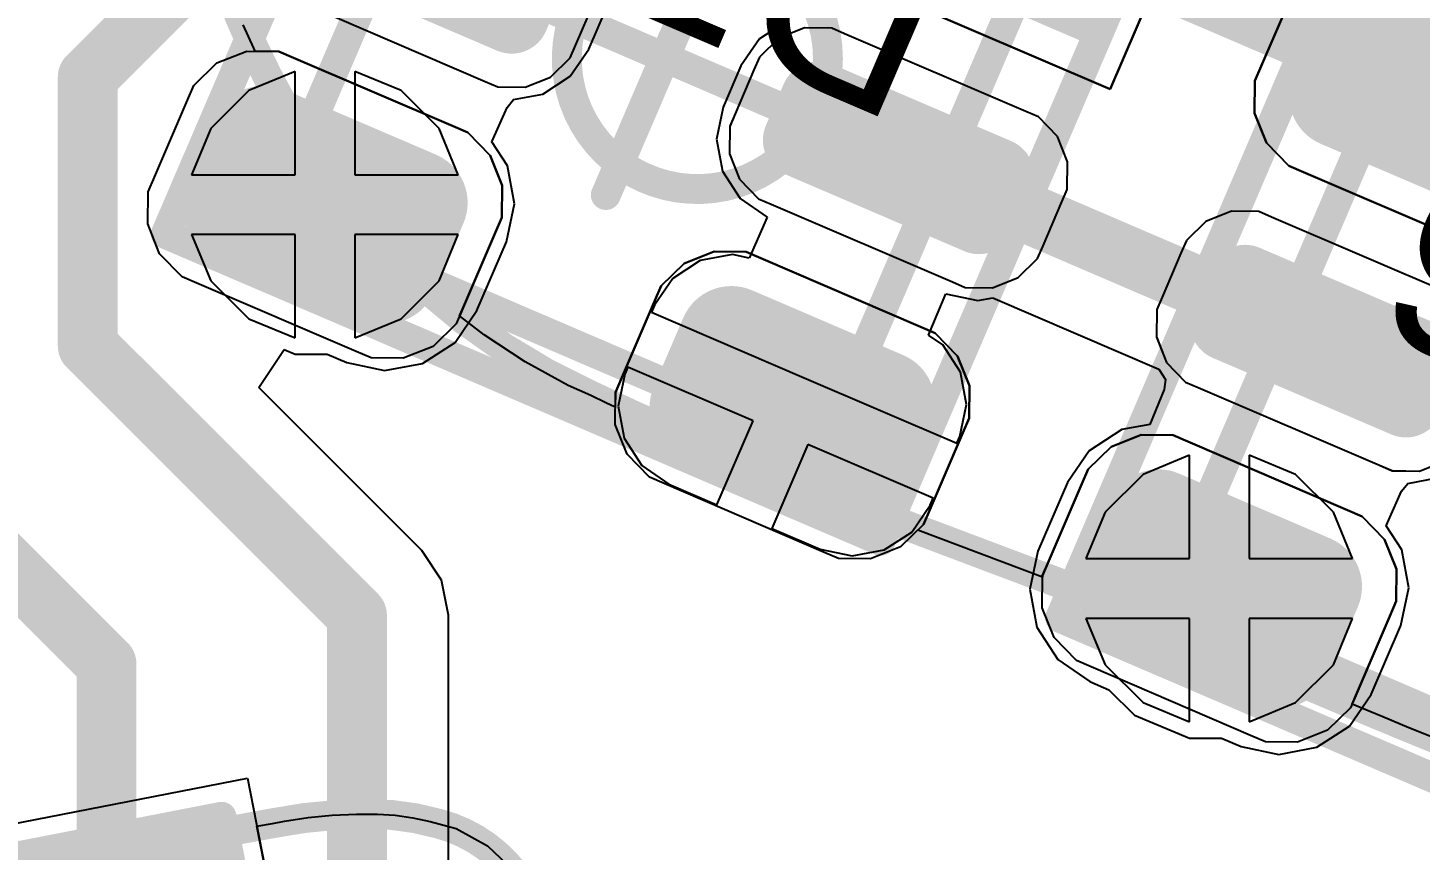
# Model space of a CAD drawing. Header units: inches. Extents: x -52 to 109, y 0 to 35.
# Drawn here: x 97.2 to 101.854, y 14.214 to 16.964 of the extents above; entities that cross this region are included whole.
import ezdxf

# ---------------------------------------------------------------- set-up
doc = ezdxf.new("R2010")
doc.units = ezdxf.units.IN
for name, color, linetype in [('Bottom Layer', 5, 'Continuous'), ('Bottom Overlay', 54, 'Continuous'), ('Mechanical 1', 6, 'Continuous'), ('Mechanical 4', 56, 'Continuous'), ('Top Component Outline', 56, 'Continuous'), ('Top Courtyard', 56, 'Continuous'), ('Top Layer', 1, 'Continuous'), ('Top Overlay', 2, 'Continuous'), ('Top Paste', 8, 'Continuous'), ('Top Solder', 216, 'Continuous'), ('Via Holes', 16, 'Continuous')]:
    doc.layers.add(name, color=color, linetype=linetype)
doc.styles.add('Arial', font='', dxfattribs={"height": 0.2})
doc.styles.get('Arial').set_extended_font_data('Arial')

# ---------------------------------------------------------------- blocks, each defined once
blk = doc.blocks.new('APA_RGB_LED_2020_403')
at = {"layer": 'Top Layer'}
blk.add_hatch(color=1, dxfattribs=at).paths.add_polyline_path([(-1.25, -0.65), (-0.45, -0.65), (-0.45, -1.15), (-1.25, -1.15)])
at = {"layer": 'Top Paste'}
blk.add_hatch(color=8, dxfattribs=at).paths.add_polyline_path([(-1.25, -0.65), (-0.45, -0.65), (-0.45, -1.15), (-1.25, -1.15)])
at = {"layer": 'Top Solder'}
blk.add_hatch(color=216, dxfattribs=at).paths.add_polyline_path([(-1.3, -0.6), (-0.4, -0.6), (-0.4, -1.2), (-1.3, -1.2)])
at = {"layer": 'Top Courtyard'}
for points in [[(-1.3, -1.2, 0.1, 0.1, 0), (-1.3, 1.2, 0.1, 0.1, 0)], [(1.3, -1.2, 0.1, 0.1, 0), (-1.3, -1.2, 0.1, 0.1, 0)]]:
    blk.add_lwpolyline(points, format="xyseb", dxfattribs=at)
blk.add_lwpolyline([(-1.325, -1.2, 0.05, 0.05, 1), (-1.275, -1.2, 0.05, 0.05, 1)], format="xyseb", close=True, dxfattribs=at)
blk.add_lwpolyline([(-1.325, -1.2, 0.05, 0.05, 1), (-1.275, -1.2, 0.05, 0.05, 1)], format="xyseb", close=True, dxfattribs=at)
at = {"layer": 'Top Overlay'}
for p, q in [((-1.41, -1.31), (-1.41, -0.49)), ((-0.29, -1.31), (-1.41, -1.31))]:
    blk.add_line(p, q, dxfattribs=at)
blk = doc.blocks.new('APA_RGB_LED_2020_404')
at = {"layer": 'Top Layer'}
h = blk.add_hatch(color=1, dxfattribs=at)
edge = h.paths.add_edge_path()
edge.add_arc((-1.125, 1.025), 0.125, 90, 180)
edge.add_line((-1.25, 1.025), (-1.25, 0.775))
edge.add_arc((-1.125, 0.775), 0.125, 180, 270)
edge.add_line((-1.125, 0.65), (-0.575, 0.65))
edge.add_arc((-0.575, 0.775), 0.125, 270, 360)
edge.add_line((-0.45, 0.775), (-0.45, 1.025))
edge.add_arc((-0.575, 1.025), 0.125, 0, 90)
edge.add_line((-0.575, 1.15), (-1.125, 1.15))
h = blk.add_hatch(color=1, dxfattribs=at)
edge = h.paths.add_edge_path()
edge.add_arc((0.575, 1.025), 0.125, 90, 180)
edge.add_line((0.45, 1.025), (0.45, 0.775))
edge.add_arc((0.575, 0.775), 0.125, 180, 270)
edge.add_line((0.575, 0.65), (1.125, 0.65))
edge.add_arc((1.125, 0.775), 0.125, 270, 360)
edge.add_line((1.25, 0.775), (1.25, 1.025))
edge.add_arc((1.125, 1.025), 0.125, 0, 90)
edge.add_line((1.125, 1.15), (0.575, 1.15))
h = blk.add_hatch(color=1, dxfattribs=at)
edge = h.paths.add_edge_path()
edge.add_arc((-1.175, 0.075), 0.075, 90, 180)
edge.add_line((-1.25, 0.075), (-1.25, -0.075))
edge.add_arc((-1.175, -0.075), 0.075, 180, 270)
edge.add_line((-1.175, -0.15), (-0.525, -0.15))
edge.add_arc((-0.525, -0.075), 0.075, 270, 360)
edge.add_line((-0.45, -0.075), (-0.45, 0.075))
edge.add_arc((-0.525, 0.075), 0.075, 0, 90)
edge.add_line((-0.525, 0.15), (-1.175, 0.15))
h = blk.add_hatch(color=1, dxfattribs=at)
edge = h.paths.add_edge_path()
edge.add_arc((0.525, 0.075), 0.075, 90, 180)
edge.add_line((0.45, 0.075), (0.45, -0.075))
edge.add_arc((0.525, -0.075), 0.075, 180, 270)
edge.add_line((0.525, -0.15), (1.175, -0.15))
edge.add_arc((1.175, -0.075), 0.075, 270, 360)
edge.add_line((1.25, -0.075), (1.25, 0.075))
edge.add_arc((1.175, 0.075), 0.075, 0, 90)
edge.add_line((1.175, 0.15), (0.525, 0.15))
at = {"layer": 'Top Paste'}
h = blk.add_hatch(color=8, dxfattribs=at)
edge = h.paths.add_edge_path()
edge.add_arc((-1.125, 1.025), 0.125, 90, 180)
edge.add_line((-1.25, 1.025), (-1.25, 0.775))
edge.add_arc((-1.125, 0.775), 0.125, 180, 270)
edge.add_line((-1.125, 0.65), (-0.575, 0.65))
edge.add_arc((-0.575, 0.775), 0.125, 270, 360)
edge.add_line((-0.45, 0.775), (-0.45, 1.025))
edge.add_arc((-0.575, 1.025), 0.125, 0, 90)
edge.add_line((-0.575, 1.15), (-1.125, 1.15))
h = blk.add_hatch(color=8, dxfattribs=at)
edge = h.paths.add_edge_path()
edge.add_arc((0.575, 1.025), 0.125, 90, 180)
edge.add_line((0.45, 1.025), (0.45, 0.775))
edge.add_arc((0.575, 0.775), 0.125, 180, 270)
edge.add_line((0.575, 0.65), (1.125, 0.65))
edge.add_arc((1.125, 0.775), 0.125, 270, 360)
edge.add_line((1.25, 0.775), (1.25, 1.025))
edge.add_arc((1.125, 1.025), 0.125, 0, 90)
edge.add_line((1.125, 1.15), (0.575, 1.15))
h = blk.add_hatch(color=8, dxfattribs=at)
edge = h.paths.add_edge_path()
edge.add_arc((-1.175, 0.075), 0.075, 90, 180)
edge.add_line((-1.25, 0.075), (-1.25, -0.075))
edge.add_arc((-1.175, -0.075), 0.075, 180, 270)
edge.add_line((-1.175, -0.15), (-0.525, -0.15))
edge.add_arc((-0.525, -0.075), 0.075, 270, 360)
edge.add_line((-0.45, -0.075), (-0.45, 0.075))
edge.add_arc((-0.525, 0.075), 0.075, 0, 90)
edge.add_line((-0.525, 0.15), (-1.175, 0.15))
h = blk.add_hatch(color=8, dxfattribs=at)
edge = h.paths.add_edge_path()
edge.add_arc((0.525, 0.075), 0.075, 90, 180)
edge.add_line((0.45, 0.075), (0.45, -0.075))
edge.add_arc((0.525, -0.075), 0.075, 180, 270)
edge.add_line((0.525, -0.15), (1.175, -0.15))
edge.add_arc((1.175, -0.075), 0.075, 270, 360)
edge.add_line((1.25, -0.075), (1.25, 0.075))
edge.add_arc((1.175, 0.075), 0.075, 0, 90)
edge.add_line((1.175, 0.15), (0.525, 0.15))
at = {"layer": 'Top Solder'}
h = blk.add_hatch(color=216, dxfattribs=at)
edge = h.paths.add_edge_path()
edge.add_arc((-1.125, 1.025), 0.175, 90, 180)
edge.add_line((-1.3, 1.025), (-1.3, 0.775))
edge.add_arc((-1.125, 0.775), 0.175, 180, 270)
edge.add_line((-1.125, 0.6), (-0.575, 0.6))
edge.add_arc((-0.575, 0.775), 0.175, 270, 360)
edge.add_line((-0.4, 0.775), (-0.4, 1.025))
edge.add_arc((-0.575, 1.025), 0.175, 0, 90)
edge.add_line((-0.575, 1.2), (-1.125, 1.2))
h = blk.add_hatch(color=216, dxfattribs=at)
edge = h.paths.add_edge_path()
edge.add_arc((0.575, 1.025), 0.175, 90, 180)
edge.add_line((0.4, 1.025), (0.4, 0.775))
edge.add_arc((0.575, 0.775), 0.175, 180, 270)
edge.add_line((0.575, 0.6), (1.125, 0.6))
edge.add_arc((1.125, 0.775), 0.175, 270, 360)
edge.add_line((1.3, 0.775), (1.3, 1.025))
edge.add_arc((1.125, 1.025), 0.175, 0, 90)
edge.add_line((1.125, 1.2), (0.575, 1.2))
h = blk.add_hatch(color=216, dxfattribs=at)
edge = h.paths.add_edge_path()
edge.add_arc((-1.175, 0.075), 0.125, 90, 180)
edge.add_line((-1.3, 0.075), (-1.3, -0.075))
edge.add_arc((-1.175, -0.075), 0.125, 180, 270)
edge.add_line((-1.175, -0.2), (-0.525, -0.2))
edge.add_arc((-0.525, -0.075), 0.125, 270, 360)
edge.add_line((-0.4, -0.075), (-0.4, 0.075))
edge.add_arc((-0.525, 0.075), 0.125, 0, 90)
edge.add_line((-0.525, 0.2), (-1.175, 0.2))
h = blk.add_hatch(color=216, dxfattribs=at)
edge = h.paths.add_edge_path()
edge.add_arc((0.525, 0.075), 0.125, 90, 180)
edge.add_line((0.4, 0.075), (0.4, -0.075))
edge.add_arc((0.525, -0.075), 0.125, 180, 270)
edge.add_line((0.525, -0.2), (1.175, -0.2))
edge.add_arc((1.175, -0.075), 0.125, 270, 360)
edge.add_line((1.3, -0.075), (1.3, 0.075))
edge.add_arc((1.175, 0.075), 0.125, 0, 90)
edge.add_line((1.175, 0.2), (0.525, 0.2))
blk.add_hatch(color=216, dxfattribs=at).paths.add_polyline_path([(-1.3, -0.6), (-0.4, -0.6), (-0.4, -1.2), (-1.3, -1.2)])
at = {"layer": 'Top Component Outline'}
for points in [[(1, 1, 0.1, 0.1, 0), (-1, 1, 0.1, 0.1, 0)], [(-1, 1, 0.1, 0.1, 0), (-1, -1, 0.1, 0.1, 0)], [(1, 1, 0.1, 0.1, 0), (1, -1, 0.1, 0.1, 0)]]:
    blk.add_lwpolyline(points, format="xyseb", dxfattribs=at)
for points in [[(-1.025, 1, 0.05, 0.05, 1), (-0.975, 1, 0.05, 0.05, 1)], [(-1.025, 1, 0.05, 0.05, 1), (-0.975, 1, 0.05, 0.05, 1)], [(0.975, 1, 0.05, 0.05, 1), (1.025, 1, 0.05, 0.05, 1)], [(0.975, 1, 0.05, 0.05, 1), (1.025, 1, 0.05, 0.05, 1)]]:
    blk.add_lwpolyline(points, format="xyseb", close=True, dxfattribs=at)
at = {"layer": 'Top Courtyard'}
for points in [[(-1.3, 1.2, 0.1, 0.1, 0), (-1.3, -1.2, 0.1, 0.1, 0)], [(1.3, 1.2, 0.1, 0.1, 0), (-1.3, 1.2, 0.1, 0.1, 0)], [(1.3, 1.2, 0.1, 0.1, 0), (1.3, -1.2, 0.1, 0.1, 0)], [(0, 0.5, 0.1, 0.1, 0), (0, -0.5, 0.1, 0.1, 0)], [(0.5, 0, 0.1, 0.1, 0), (-0.5, 0, 0.1, 0.1, 0)]]:
    blk.add_lwpolyline(points, format="xyseb", dxfattribs=at)
for points in [[(-1.325, 1.2, 0.05, 0.05, 1), (-1.275, 1.2, 0.05, 0.05, 1)], [(-1.325, 1.2, 0.05, 0.05, 1), (-1.275, 1.2, 0.05, 0.05, 1)], [(1.275, 1.2, 0.05, 0.05, 1), (1.325, 1.2, 0.05, 0.05, 1)], [(1.275, 1.2, 0.05, 0.05, 1), (1.325, 1.2, 0.05, 0.05, 1)], [(-0.025, 0.5, 0.05, 0.05, 1), (0.025, 0.5, 0.05, 0.05, 1)], [(-0.525, 0, 0.05, 0.05, 1), (-0.475, 0, 0.05, 0.05, 1)]]:
    blk.add_lwpolyline(points, format="xyseb", close=True, dxfattribs=at)
at = {"layer": 'Top Overlay'}
for p, q in [((-1.2929, 1.2689), (-1.1937, 1.31)), ((-1.1937, 1.31), (-1.14, 1.31)), ((-1.14, 1.31), (-1.14, 1.31)), ((-1.14, 1.31), (-0.56, 1.31)), ((-0.56, 1.31), (-0.5063, 1.31)), ((-0.5063, 1.31), (-0.4071, 1.2689)), ((0.4071, 1.2689), (0.5063, 1.31)), ((0.5063, 1.31), (0.56, 1.31)), ((0.56, 1.31), (0.56, 1.31)), ((0.56, 1.31), (1.14, 1.31)), ((1.14, 1.31), (1.1937, 1.31)), ((1.1937, 1.31), (1.2929, 1.2689)), ((-1.3689, 1.1929), (-1.2929, 1.2689)), ((-0.4071, 1.2689), (-0.3311, 1.1929)), ((0.3311, 1.1929), (0.4071, 1.2689)), ((1.2929, 1.2689), (1.3689, 1.1929)), ((-1.41, 1.0937), (-1.3689, 1.1929)), ((-0.3311, 1.1929), (-0.29, 1.0937)), ((0.29, 1.0937), (0.3311, 1.1929)), ((1.3689, 1.1929), (1.41, 1.0937)), ((-1.41, 1.04), (-1.41, 1.0937)), ((-0.29, 1.0937), (-0.29, 1.04)), ((0.29, 1.04), (0.29, 1.0937)), ((1.41, 1.0937), (1.41, 1.04)), ((-1.41, 0.76), (-1.41, 1.04)), ((-0.29, 1.04), (-0.29, 1.04)), ((-0.29, 1.04), (-0.29, 0.76)), ((0.29, 0.76), (0.29, 1.04)), ((1.41, 1.04), (1.41, 1.04)), ((1.41, 1.04), (1.41, 0.76)), ((-1.41, 0.76), (-1.41, 0.76)), ((-1.41, 0.7063), (-1.41, 0.76)), ((-0.29, 0.76), (-0.29, 0.7063)), ((0.29, 0.76), (0.29, 0.76)), ((0.29, 0.7063), (0.29, 0.76)), ((1.41, 0.76), (1.41, 0.7063)), ((-1.3689, 0.6071), (-1.41, 0.7063)), ((-0.29, 0.7063), (-0.3311, 0.6071)), ((0.3311, 0.6071), (0.29, 0.7063)), ((1.41, 0.7063), (1.3689, 0.6071)), ((-1.2929, 0.5311), (-1.3689, 0.6071)), ((-0.3311, 0.6071), (-0.4071, 0.5311)), ((0.4071, 0.5311), (0.3311, 0.6071)), ((1.3689, 0.6071), (1.2929, 0.5311)), ((-1.1937, 0.49), (-1.2929, 0.5311)), ((-0.4071, 0.5311), (-0.5063, 0.49)), ((0.5063, 0.49), (0.4071, 0.5311)), ((1.2929, 0.5311), (1.1937, 0.49)), ((-1.14, 0.49), (-1.1937, 0.49)), ((-0.56, 0.49), (-1.14, 0.49)), ((-0.5063, 0.49), (-0.56, 0.49)), ((-0.56, 0.49), (-0.56, 0.49)), ((0.56, 0.49), (0.5063, 0.49)), ((1.14, 0.49), (0.56, 0.49)), ((1.1937, 0.49), (1.14, 0.49)), ((1.14, 0.49), (1.14, 0.49)), ((-1.2258, 0.31), (-1.3103, 0.275)), ((-1.18, 0.31), (-1.2258, 0.31)), ((-0.52, 0.31), (-1.18, 0.31)), ((-0.4742, 0.31), (-0.52, 0.31)), ((-0.52, 0.31), (-0.52, 0.31)), ((-0.3897, 0.275), (-0.4742, 0.31)), ((0.4742, 0.31), (0.3897, 0.275)), ((0.52, 0.31), (0.4742, 0.31)), ((1.18, 0.31), (0.52, 0.31)), ((-1.3103, 0.275), (-1.375, 0.2103)), ((-0.325, 0.2103), (-0.3897, 0.275)), ((0.3897, 0.275), (0.325, 0.2103)), ((-1.375, 0.2103), (-1.41, 0.1258)), ((-0.29, 0.1258), (-0.325, 0.2103)), ((0.325, 0.2103), (0.29, 0.1258)), ((-1.41, 0.1258), (-1.41, 0.08)), ((-0.29, 0.08), (-0.29, 0.1258)), ((0.29, 0.1258), (0.29, 0.08)), ((-1.41, 0.08), (-1.41, -0.08)), ((-1.41, 0.08), (-1.41, 0.08)), ((-0.29, -0.08), (-0.29, 0.08)), ((0.29, 0.08), (0.29, -0.08)), ((0.29, 0.08), (0.29, 0.08)), ((-1.41, -0.08), (-1.41, -0.1257)), ((-0.29, -0.1257), (-0.29, -0.08)), ((-0.29, -0.08), (-0.29, -0.08)), ((-1.41, -0.1257), (-1.375, -0.2103)), ((-0.325, -0.2103), (-0.29, -0.1257)), ((-1.375, -0.2103), (-1.3103, -0.275)), ((-0.3897, -0.275), (-0.325, -0.2103)), ((-1.3103, -0.275), (-1.2258, -0.31)), ((-0.4742, -0.31), (-0.3897, -0.275)), ((-1.2258, -0.31), (-1.18, -0.31)), ((-1.18, -0.31), (-1.18, -0.31)), ((-1.18, -0.31), (-0.52, -0.31)), ((-0.52, -0.31), (-0.4742, -0.31)), ((-1.41, -1.31), (-1.41, -0.49)), ((-1.41, -0.49), (-0.29, -0.49))]:
    blk.add_line(p, q, dxfattribs=at)
at = {"layer": 'Top Courtyard', "style": 'Arial'}
blk.add_text('D75', height=0.6, dxfattribs=at).set_placement((-0.8, -0.7))
blk = doc.blocks.new('APA_RGB_LED_2020_405')
at = {"layer": 'Top Layer'}
h = blk.add_hatch(color=1, dxfattribs=at)
edge = h.paths.add_edge_path()
edge.add_arc((0.575, 1.025), 0.125, 90, 180)
edge.add_line((0.45, 1.025), (0.45, 0.775))
edge.add_arc((0.575, 0.775), 0.125, 180, 270)
edge.add_line((0.575, 0.65), (1.125, 0.65))
edge.add_arc((1.125, 0.775), 0.125, 270, 360)
edge.add_line((1.25, 0.775), (1.25, 1.025))
edge.add_arc((1.125, 1.025), 0.125, 0, 90)
edge.add_line((1.125, 1.15), (0.575, 1.15))
h = blk.add_hatch(color=1, dxfattribs=at)
edge = h.paths.add_edge_path()
edge.add_arc((0.525, 0.075), 0.075, 90, 180)
edge.add_line((0.45, 0.075), (0.45, -0.075))
edge.add_arc((0.525, -0.075), 0.075, 180, 270)
edge.add_line((0.525, -0.15), (1.175, -0.15))
edge.add_arc((1.175, -0.075), 0.075, 270, 360)
edge.add_line((1.25, -0.075), (1.25, 0.075))
edge.add_arc((1.175, 0.075), 0.075, 0, 90)
edge.add_line((1.175, 0.15), (0.525, 0.15))
h = blk.add_hatch(color=1, dxfattribs=at)
edge = h.paths.add_edge_path()
edge.add_arc((0.575, -0.775), 0.125, 90, 180)
edge.add_line((0.45, -0.775), (0.45, -1.025))
edge.add_arc((0.575, -1.025), 0.125, 180, 270)
edge.add_line((0.575, -1.15), (1.125, -1.15))
edge.add_arc((1.125, -1.025), 0.125, 270, 360)
edge.add_line((1.25, -1.025), (1.25, -0.775))
edge.add_arc((1.125, -0.775), 0.125, 0, 90)
edge.add_line((1.125, -0.65), (0.575, -0.65))
at = {"layer": 'Top Paste'}
h = blk.add_hatch(color=8, dxfattribs=at)
edge = h.paths.add_edge_path()
edge.add_arc((0.575, 1.025), 0.125, 90, 180)
edge.add_line((0.45, 1.025), (0.45, 0.775))
edge.add_arc((0.575, 0.775), 0.125, 180, 270)
edge.add_line((0.575, 0.65), (1.125, 0.65))
edge.add_arc((1.125, 0.775), 0.125, 270, 360)
edge.add_line((1.25, 0.775), (1.25, 1.025))
edge.add_arc((1.125, 1.025), 0.125, 0, 90)
edge.add_line((1.125, 1.15), (0.575, 1.15))
h = blk.add_hatch(color=8, dxfattribs=at)
edge = h.paths.add_edge_path()
edge.add_arc((0.525, 0.075), 0.075, 90, 180)
edge.add_line((0.45, 0.075), (0.45, -0.075))
edge.add_arc((0.525, -0.075), 0.075, 180, 270)
edge.add_line((0.525, -0.15), (1.175, -0.15))
edge.add_arc((1.175, -0.075), 0.075, 270, 360)
edge.add_line((1.25, -0.075), (1.25, 0.075))
edge.add_arc((1.175, 0.075), 0.075, 0, 90)
edge.add_line((1.175, 0.15), (0.525, 0.15))
h = blk.add_hatch(color=8, dxfattribs=at)
edge = h.paths.add_edge_path()
edge.add_arc((0.575, -0.775), 0.125, 90, 180)
edge.add_line((0.45, -0.775), (0.45, -1.025))
edge.add_arc((0.575, -1.025), 0.125, 180, 270)
edge.add_line((0.575, -1.15), (1.125, -1.15))
edge.add_arc((1.125, -1.025), 0.125, 270, 360)
edge.add_line((1.25, -1.025), (1.25, -0.775))
edge.add_arc((1.125, -0.775), 0.125, 0, 90)
edge.add_line((1.125, -0.65), (0.575, -0.65))
at = {"layer": 'Top Solder'}
h = blk.add_hatch(color=216, dxfattribs=at)
edge = h.paths.add_edge_path()
edge.add_arc((0.575, 1.025), 0.175, 90, 180)
edge.add_line((0.4, 1.025), (0.4, 0.775))
edge.add_arc((0.575, 0.775), 0.175, 180, 270)
edge.add_line((0.575, 0.6), (1.125, 0.6))
edge.add_arc((1.125, 0.775), 0.175, 270, 360)
edge.add_line((1.3, 0.775), (1.3, 1.025))
edge.add_arc((1.125, 1.025), 0.175, 0, 90)
edge.add_line((1.125, 1.2), (0.575, 1.2))
h = blk.add_hatch(color=216, dxfattribs=at)
edge = h.paths.add_edge_path()
edge.add_arc((0.525, 0.075), 0.125, 90, 180)
edge.add_line((0.4, 0.075), (0.4, -0.075))
edge.add_arc((0.525, -0.075), 0.125, 180, 270)
edge.add_line((0.525, -0.2), (1.175, -0.2))
edge.add_arc((1.175, -0.075), 0.125, 270, 360)
edge.add_line((1.3, -0.075), (1.3, 0.075))
edge.add_arc((1.175, 0.075), 0.125, 0, 90)
edge.add_line((1.175, 0.2), (0.525, 0.2))
h = blk.add_hatch(color=216, dxfattribs=at)
edge = h.paths.add_edge_path()
edge.add_arc((0.575, -0.775), 0.175, 90, 180)
edge.add_line((0.4, -0.775), (0.4, -1.025))
edge.add_arc((0.575, -1.025), 0.175, 180, 270)
edge.add_line((0.575, -1.2), (1.125, -1.2))
edge.add_arc((1.125, -1.025), 0.175, 270, 360)
edge.add_line((1.3, -1.025), (1.3, -0.775))
edge.add_arc((1.125, -0.775), 0.175, 0, 90)
edge.add_line((1.125, -0.6), (0.575, -0.6))
at = {"layer": 'Top Component Outline'}
for points in [[(1, 1, 0.1, 0.1, 0), (-1, 1, 0.1, 0.1, 0)], [(1, 1, 0.1, 0.1, 0), (1, -1, 0.1, 0.1, 0)], [(1, -1, 0.1, 0.1, 0), (-1, -1, 0.1, 0.1, 0)]]:
    blk.add_lwpolyline(points, format="xyseb", dxfattribs=at)
for points in [[(0.975, 1, 0.05, 0.05, 1), (1.025, 1, 0.05, 0.05, 1)], [(0.975, 1, 0.05, 0.05, 1), (1.025, 1, 0.05, 0.05, 1)], [(0.975, -1, 0.05, 0.05, 1), (1.025, -1, 0.05, 0.05, 1)], [(0.975, -1, 0.05, 0.05, 1), (1.025, -1, 0.05, 0.05, 1)]]:
    blk.add_lwpolyline(points, format="xyseb", close=True, dxfattribs=at)
at = {"layer": 'Top Courtyard'}
for points in [[(1.3, 1.2, 0.1, 0.1, 0), (-1.3, 1.2, 0.1, 0.1, 0)], [(1.3, 1.2, 0.1, 0.1, 0), (1.3, -1.2, 0.1, 0.1, 0)], [(0.5, 0, 0.1, 0.1, 0), (-0.5, 0, 0.1, 0.1, 0)]]:
    blk.add_lwpolyline(points, format="xyseb", dxfattribs=at)
for points in [[(1.275, 1.2, 0.05, 0.05, 1), (1.325, 1.2, 0.05, 0.05, 1)], [(1.275, 1.2, 0.05, 0.05, 1), (1.325, 1.2, 0.05, 0.05, 1)], [(0.475, 0, 0.05, 0.05, 1), (0.525, 0, 0.05, 0.05, 1)]]:
    blk.add_lwpolyline(points, format="xyseb", close=True, dxfattribs=at)
at = {"layer": 'Top Overlay'}
for p, q in [((0.4071, 1.2689), (0.5063, 1.31)), ((0.5063, 1.31), (0.56, 1.31)), ((0.56, 1.31), (0.56, 1.31)), ((0.56, 1.31), (1.14, 1.31)), ((1.14, 1.31), (1.1937, 1.31)), ((1.1937, 1.31), (1.2929, 1.2689)), ((0.3311, 1.1929), (0.4071, 1.2689)), ((1.2929, 1.2689), (1.3689, 1.1929)), ((0.29, 1.0937), (0.3311, 1.1929)), ((1.3689, 1.1929), (1.41, 1.0937)), ((0.29, 1.04), (0.29, 1.0937)), ((1.41, 1.0937), (1.41, 1.04)), ((0.29, 0.76), (0.29, 1.04)), ((1.41, 1.04), (1.41, 1.04)), ((1.41, 1.04), (1.41, 0.76)), ((0.29, 0.76), (0.29, 0.76)), ((0.29, 0.7063), (0.29, 0.76)), ((1.41, 0.76), (1.41, 0.7063)), ((0.3311, 0.6071), (0.29, 0.7063)), ((1.41, 0.7063), (1.3689, 0.6071)), ((0.4071, 0.5311), (0.3311, 0.6071)), ((1.3689, 0.6071), (1.2929, 0.5311)), ((0.5063, 0.49), (0.4071, 0.5311)), ((1.2929, 0.5311), (1.1937, 0.49)), ((0.56, 0.49), (0.5063, 0.49)), ((1.14, 0.49), (0.56, 0.49)), ((1.1937, 0.49), (1.14, 0.49)), ((1.14, 0.49), (1.14, 0.49)), ((0.4742, 0.31), (0.3897, 0.275)), ((0.52, 0.31), (0.4742, 0.31)), ((1.18, 0.31), (0.52, 0.31)), ((1.2258, 0.31), (1.18, 0.31)), ((1.18, 0.31), (1.18, 0.31)), ((1.3103, 0.275), (1.2258, 0.31)), ((0.3897, 0.275), (0.325, 0.2103)), ((1.375, 0.2103), (1.3103, 0.275)), ((1.41, 0.1258), (1.375, 0.2103)), ((1.41, 0.08), (1.41, 0.1258)), ((1.41, -0.08), (1.41, 0.08)), ((1.41, -0.1257), (1.41, -0.08)), ((1.41, -0.08), (1.41, -0.08)), ((1.375, -0.2103), (1.41, -0.1257)), ((1.3103, -0.275), (1.375, -0.2103)), ((1.2258, -0.31), (1.3103, -0.275)), ((0.52, -0.31), (1.18, -0.31)), ((1.18, -0.31), (1.2258, -0.31)), ((0.56, -0.49), (1.14, -0.49)), ((1.14, -0.49), (1.1937, -0.49)), ((1.1937, -0.49), (1.2929, -0.5311)), ((1.2929, -0.5311), (1.3689, -0.6071)), ((1.3689, -0.6071), (1.41, -0.7063)), ((1.41, -0.7063), (1.41, -0.76)), ((1.41, -0.76), (1.41, -0.76)), ((1.41, -0.76), (1.41, -1.04))]:
    blk.add_line(p, q, dxfattribs=at)
at = {"layer": 'Top Courtyard', "style": 'Arial'}
blk.add_text('D76', height=0.6, dxfattribs=at).set_placement((-0.8, -0.7))

msp = doc.modelspace()

# ---------------------------------------------------------------- hatches: boundary and pattern name
at = {"layer": 'Bottom Layer'}
h = msp.add_hatch(color=5, dxfattribs=at)
edge = h.paths.add_edge_path()
edge.add_arc((98.1929, 16.3728), 0.3, 0, 360)
h = msp.add_hatch(color=5, dxfattribs=at)
edge = h.paths.add_edge_path()
edge.add_arc((101.1823, 15.0894), 0.3, 0, 360)
at = {"layer": 'Top Layer'}
h = msp.add_hatch(color=1, dxfattribs=at)
edge = h.paths.add_edge_path()
edge.add_arc((98.1929, 16.3728), 0.3, 0, 360)
h = msp.add_hatch(color=1, dxfattribs=at)
edge = h.paths.add_edge_path()
edge.add_arc((101.1823, 15.0894), 0.3, 0, 360)
at = {"layer": 'Via Holes'}
h = msp.add_hatch(color=7, dxfattribs=at)
edge = h.paths.add_edge_path()
edge.add_arc((98.1929, 16.3728), 0.15, 0, 360)
h = msp.add_hatch(color=7, dxfattribs=at)
edge = h.paths.add_edge_path()
edge.add_arc((101.1823, 15.0894), 0.15, 0, 360)

# ---------------------------------------------------------------- linework, layer by layer
at = {"layer": 'Bottom Layer'}
for p, q in [((98.0929, 16.8185), (97.938, 16.7543)), ((98.0929, 16.4728), (98.0929, 16.8185)), ((98.4478, 16.7543), (98.2929, 16.8185)), ((98.2929, 16.8185), (98.2929, 16.4728)), ((97.938, 16.7543), (97.8114, 16.6277)), ((98.5743, 16.6277), (98.4478, 16.7543)), ((97.8114, 16.6277), (97.7472, 16.4728)), ((98.6385, 16.4728), (98.5743, 16.6277)), ((97.7472, 16.4728), (98.0929, 16.4728)), ((98.2929, 16.4728), (98.6385, 16.4728)), ((98.0929, 16.2728), (97.7472, 16.2728)), ((97.7472, 16.2728), (97.8114, 16.1179)), ((98.0929, 15.9272), (98.0929, 16.2728)), ((98.6385, 16.2728), (98.2929, 16.2728)), ((98.2929, 16.2728), (98.2929, 15.9272)), ((98.5743, 16.1179), (98.6385, 16.2728)), ((97.8114, 16.1179), (97.938, 15.9913)), ((98.4478, 15.9913), (98.5743, 16.1179)), ((97.938, 15.9913), (98.0929, 15.9272)), ((98.2929, 15.9272), (98.4478, 15.9913)), ((101.0823, 15.535), (100.9274, 15.4709)), ((101.0823, 15.1894), (101.0823, 15.535)), ((101.4372, 15.4709), (101.2823, 15.535)), ((101.2823, 15.535), (101.2823, 15.1894)), ((100.9274, 15.4709), (100.8008, 15.3443)), ((101.5638, 15.3443), (101.4372, 15.4709)), ((100.8008, 15.3443), (100.7367, 15.1894)), ((101.628, 15.1894), (101.5638, 15.3443)), ((100.7367, 15.1894), (101.0823, 15.1894)), ((101.2823, 15.1894), (101.628, 15.1894)), ((101.0823, 14.9894), (100.7367, 14.9894)), ((100.7367, 14.9894), (100.8008, 14.8345)), ((101.0823, 14.6437), (101.0823, 14.9894)), ((101.628, 14.9894), (101.2823, 14.9894)), ((101.2823, 14.9894), (101.2823, 14.6437)), ((101.5638, 14.8345), (101.628, 14.9894)), ((100.8008, 14.8345), (100.9274, 14.7079)), ((101.4372, 14.7079), (101.5638, 14.8345)), ((100.9274, 14.7079), (101.0823, 14.6437)), ((101.2823, 14.6437), (101.4372, 14.7079))]:
    msp.add_line(p, q, dxfattribs=at)
at = {"layer": 'Mechanical 1'}
for points in [[(99.7464, 17.17, 0.1, 0.1, -0.198912), (99.8742, 16.8614, 0.1, 0.1, 0)], [(99.1291, 16.5528, 0.1, 0.1, -0.303347), (99.0345, 17.0284, 0.1, 0.1, 0)], [(99.8742, 16.8614, 0.1, 0.1, -0.303346), (99.6048, 16.4581, 0.1, 0.1, 0)], [(99.6048, 16.4581, 0.1, 0.1, -0.303347), (99.1291, 16.5528, 0.1, 0.1, 0)]]:
    msp.add_lwpolyline(points, format="xyseb", dxfattribs=at)
for points in [[(99.8492, 16.8614, 0.05, 0.05, 1), (99.8992, 16.8614, 0.05, 0.05, 1)], [(99.8492, 16.8614, 0.05, 0.05, 1), (99.8992, 16.8614, 0.05, 0.05, 1)], [(99.1041, 16.5528, 0.05, 0.05, 1), (99.1541, 16.5528, 0.05, 0.05, 1)], [(99.1041, 16.5528, 0.05, 0.05, 1), (99.1541, 16.5528, 0.05, 0.05, 1)], [(99.5798, 16.4581, 0.05, 0.05, 1), (99.6298, 16.4581, 0.05, 0.05, 1)], [(99.5798, 16.4581, 0.05, 0.05, 1), (99.6298, 16.4581, 0.05, 0.05, 1)]]:
    msp.add_lwpolyline(points, format="xyseb", close=True, dxfattribs=at)
at = {"layer": 'Mechanical 4'}
for points in [[(100.9925, 17.2903, 0.1, 0.1, 0), (102.7241, 16.5903, 0.1, 0.1, 0)], [(98.0527, 16.705, 0.1, 0.1, -0.029737), (97.9026, 17.0145, 0.1, 0.1, 0)], [(98.5328, 16.0925, 0.1, 0.1, -0.075602), (98.0527, 16.705, 0.1, 0.1, 0)], [(99.081, 15.7347, 0.1, 0.1, -0.077449), (98.5328, 16.0925, 0.1, 0.1, 0)], [(99.4885, 15.5533, 0.1, 0.1, -0.015732), (99.081, 15.7347, 0.1, 0.1, 0)], [(100.0059, 15.3492, 0.1, 0.1, -0.006668), (99.4885, 15.5533, 0.1, 0.1, 0)], [(100.0059, 15.3492, 0.1, 0.1, 0), (100.649, 15.1067, 0.1, 0.1, 0)], [(100.649, 15.1067, 0.1, 0.1, -0.0098), (101.3411, 14.8245, 0.1, 0.1, 0)], [(101.3411, 14.8245, 0.1, 0.1, 0), (101.686, 14.6786, 0.1, 0.1, 0)], [(102.033, 14.5371, 0.1, 0.1, -0.005334), (101.686, 14.6786, 0.1, 0.1, 0)], [(98.0174, 14.3044, 0.1, 0.1, -0.049253), (98.338, 14.3356, 0.1, 0.1, 0)], [(98.338, 14.3356, 0.1, 0.1, -0.069701), (98.5737, 14.3028, 0.1, 0.1, 0)], [(95.3437, 13.8118, 0.1, 0.1, 0), (98.0174, 14.3044, 0.1, 0.1, 0)], [(98.5737, 14.3028, 0.1, 0.1, -0.259138), (98.9037, 13.9862, 0.1, 0.1, 0)]]:
    msp.add_lwpolyline(points, format="xyseb", dxfattribs=at)
for points in [[(98.0277, 16.705, 0.05, 0.05, 1), (98.0777, 16.705, 0.05, 0.05, 1)], [(98.0277, 16.705, 0.05, 0.05, 1), (98.0777, 16.705, 0.05, 0.05, 1)], [(98.5078, 16.0925, 0.05, 0.05, 1), (98.5578, 16.0925, 0.05, 0.05, 1)], [(98.5078, 16.0925, 0.05, 0.05, 1), (98.5578, 16.0925, 0.05, 0.05, 1)], [(99.056, 15.7347, 0.05, 0.05, 1), (99.106, 15.7347, 0.05, 0.05, 1)], [(99.056, 15.7347, 0.05, 0.05, 1), (99.106, 15.7347, 0.05, 0.05, 1)], [(99.4635, 15.5533, 0.05, 0.05, 1), (99.5135, 15.5533, 0.05, 0.05, 1)], [(99.4635, 15.5533, 0.05, 0.05, 1), (99.5135, 15.5533, 0.05, 0.05, 1)], [(99.9809, 15.3492, 0.05, 0.05, 1), (100.0309, 15.3492, 0.05, 0.05, 1)], [(99.9809, 15.3492, 0.05, 0.05, 1), (100.0309, 15.3492, 0.05, 0.05, 1)], [(100.624, 15.1067, 0.05, 0.05, 1), (100.674, 15.1067, 0.05, 0.05, 1)], [(100.624, 15.1067, 0.05, 0.05, 1), (100.674, 15.1067, 0.05, 0.05, 1)], [(101.3161, 14.8245, 0.05, 0.05, 1), (101.3661, 14.8245, 0.05, 0.05, 1)], [(101.3161, 14.8245, 0.05, 0.05, 1), (101.3661, 14.8245, 0.05, 0.05, 1)], [(101.661, 14.6786, 0.05, 0.05, 1), (101.711, 14.6786, 0.05, 0.05, 1)], [(101.661, 14.6786, 0.05, 0.05, 1), (101.711, 14.6786, 0.05, 0.05, 1)], [(98.313, 14.3356, 0.05, 0.05, 1), (98.363, 14.3356, 0.05, 0.05, 1)], [(98.313, 14.3356, 0.05, 0.05, 1), (98.363, 14.3356, 0.05, 0.05, 1)], [(97.9924, 14.3044, 0.05, 0.05, 1), (98.0424, 14.3044, 0.05, 0.05, 1)], [(97.9924, 14.3044, 0.05, 0.05, 1), (98.0424, 14.3044, 0.05, 0.05, 1)], [(98.5487, 14.3028, 0.05, 0.05, 1), (98.5987, 14.3028, 0.05, 0.05, 1)], [(98.5487, 14.3028, 0.05, 0.05, 1), (98.5987, 14.3028, 0.05, 0.05, 1)]]:
    msp.add_lwpolyline(points, format="xyseb", close=True, dxfattribs=at)
at = {"layer": 'Top Layer'}
for p, q in [((99.0746, 16.8922), (99.1337, 17.03)), ((99.737, 16.9868), (99.6452, 16.9272)), ((99.6452, 16.9272), (99.5833, 16.837)), ((99.0126, 16.802), (99.0746, 16.8922)), ((98.9209, 16.7424), (99.0126, 16.802)), ((99.5833, 16.837), (99.5241, 16.6992)), ((98.8024, 16.6979), (98.8235, 16.7243)), ((98.8235, 16.7243), (98.9209, 16.7424)), ((98.7504, 16.5824), (98.8024, 16.6979)), ((99.5241, 16.6992), (99.5014, 16.5922)), ((98.8026, 16.5021), (98.7504, 16.5824)), ((99.5014, 16.5922), (99.5214, 16.4846)), ((98.8262, 16.375), (98.8026, 16.5021)), ((99.5214, 16.4846), (99.581, 16.3929)), ((99.581, 16.3929), (99.6712, 16.3309)), ((98.7994, 16.2485), (98.8262, 16.375)), ((99.6712, 16.3309), (99.611, 16.1942)), ((98.7008, 16.0188), (98.7994, 16.2485)), ((99.5552, 16.206), (99.4476, 16.186)), ((99.611, 16.1942), (99.5552, 16.206)), ((99.4476, 16.186), (99.3559, 16.1264)), ((99.3559, 16.1264), (99.294, 16.0362)), ((100.2108, 15.9367), (100.2685, 16.0746)), ((100.2685, 16.0746), (100.3755, 16.0519)), ((100.3755, 16.0519), (100.4252, 16.0611)), ((100.4252, 16.0611), (100.9806, 15.8226)), ((98.6276, 15.9122), (98.7008, 16.0188)), ((99.294, 16.0362), (99.2841, 16.0132)), ((99.2841, 16.0132), (99.7945, 15.7942)), ((100.2578, 15.9044), (100.2108, 15.9367)), ((97.9717, 15.7609), (98.0567, 15.888)), ((98.0567, 15.888), (98.0934, 15.8728)), ((98.0934, 15.8728), (98.2007, 15.8728)), ((98.2007, 15.8728), (98.2656, 15.845)), ((98.5192, 15.8417), (98.6276, 15.9122)), ((100.3174, 15.8127), (100.2578, 15.9044)), ((98.2656, 15.845), (98.392, 15.8181)), ((98.392, 15.8181), (98.5192, 15.8417)), ((99.2052, 15.8295), (99.1954, 15.8065)), ((99.6237, 15.6498), (99.2052, 15.8295)), ((99.1954, 15.8065), (99.1727, 15.6995)), ((99.7945, 15.7942), (100.3048, 15.5751)), ((100.3374, 15.7051), (100.3174, 15.8127)), ((100.9806, 15.8226), (101.0026, 15.7886)), ((101.0026, 15.7886), (100.9981, 15.7552)), ((98.5163, 15.2163), (97.9717, 15.7609)), ((100.9981, 15.7552), (100.9501, 15.6379)), ((99.1727, 15.6995), (99.1926, 15.5919)), ((100.3147, 15.5981), (100.3374, 15.7051)), ((99.5032, 15.3692), (99.6237, 15.6498)), ((100.9501, 15.6379), (100.856, 15.6205)), ((99.1926, 15.5919), (99.2523, 15.5002)), ((100.3048, 15.5751), (100.3147, 15.5981)), ((100.856, 15.6205), (100.7476, 15.55)), ((99.8075, 15.571), (99.687, 15.2903)), ((100.226, 15.3913), (99.8075, 15.571)), ((100.7476, 15.55), (100.6744, 15.4434)), ((99.2523, 15.5002), (99.3424, 15.4382)), ((101.8129, 15.4408), (101.9103, 15.4589)), ((99.3424, 15.4382), (99.5032, 15.3692)), ((100.6744, 15.4434), (100.5758, 15.2137)), ((101.7399, 15.299), (101.7918, 15.4145)), ((101.7918, 15.4145), (101.8129, 15.4408)), ((100.1542, 15.2782), (100.2161, 15.3684)), ((100.2161, 15.3684), (100.226, 15.3913)), ((99.687, 15.2903), (99.8479, 15.2213)), ((100.0624, 15.2186), (100.1542, 15.2782)), ((101.792, 15.2187), (101.7399, 15.299)), ((99.8479, 15.2213), (99.9549, 15.1986)), ((99.9549, 15.1986), (100.0624, 15.2186)), ((101.8157, 15.0916), (101.792, 15.2187)), ((98.5826, 15.1171), (98.5163, 15.2163)), ((98.5163, 15.2163), (98.5163, 15.2163)), ((100.5758, 15.2137), (100.549, 15.0872)), ((98.6059, 15), (98.5826, 15.1171)), ((100.549, 15.0872), (100.5726, 14.9601)), ((101.7888, 14.9651), (101.8157, 15.0916)), ((98.6059, 13.3), (98.6059, 15)), ((100.5726, 14.9601), (100.643, 14.8517)), ((101.6902, 14.7354), (101.7888, 14.9651)), ((100.643, 14.8517), (100.7496, 14.7785)), ((100.7496, 14.7785), (100.8135, 14.751)), ((100.8135, 14.751), (100.8991, 14.6655)), ((101.617, 14.6288), (101.6902, 14.7354)), ((100.8991, 14.6655), (101.0828, 14.5894)), ((101.5086, 14.5583), (101.617, 14.6288)), ((101.0828, 14.5894), (101.1902, 14.5894)), ((101.1902, 14.5894), (101.255, 14.5616)), ((101.255, 14.5616), (101.3815, 14.5347)), ((101.3815, 14.5347), (101.5086, 14.5583))]:
    msp.add_line(p, q, dxfattribs=at)
for points in [[(97.4, 16.8, 0.2, 0.2, 0), (97.9, 17.3, 0.2, 0.2, 0)], [(100.7177, 17.2479, 0.2, 0.2, 0), (101.6396, 16.852, 0.2, 0.2, 0)], [(101.6396, 16.852, 0.2, 0.2, 0), (101.8923, 16.7435, 0.2, 0.2, 0)], [(97.4, 15.9, 0.2, 0.2, 0), (97.4, 16.8, 0.2, 0.2, 0)], [(100.11, 16.5293, 0.2, 0.2, 0), (100.3857, 16.411, 0.2, 0.2, 0)], [(100.3857, 16.411, 0.2, 0.2, 0), (101.2616, 16.0348, 0.2, 0.2, 0)], [(101.2616, 16.0348, 0.2, 0.2, 0), (101.5373, 15.9164, 0.2, 0.2, 0)], [(97.4, 15.9, 0.2, 0.2, 0), (98.3, 15, 0.2, 0.2, 0)], [(97, 15.3, 0.2, 0.2, 0), (97.4627, 14.8373, 0.2, 0.2, 0)], [(98.3, 13.3, 0.2, 0.2, 0), (98.3, 15, 0.2, 0.2, 0)], [(97.4627, 13.9457, 0.2, 0.2, 0), (97.4627, 14.8373, 0.2, 0.2, 0)]]:
    msp.add_lwpolyline(points, format="xyseb", dxfattribs=at)
for points in [[(101.5896, 16.852, 0.1, 0.1, 1), (101.6896, 16.852, 0.1, 0.1, 1)], [(101.5896, 16.852, 0.1, 0.1, 1), (101.6896, 16.852, 0.1, 0.1, 1)], [(97.35, 16.8, 0.1, 0.1, 1), (97.45, 16.8, 0.1, 0.1, 1)], [(97.35, 16.8, 0.1, 0.1, 1), (97.45, 16.8, 0.1, 0.1, 1)], [(101.8423, 16.7435, 0.1, 0.1, 1), (101.9423, 16.7435, 0.1, 0.1, 1)], [(100.06, 16.5293, 0.1, 0.1, 1), (100.16, 16.5293, 0.1, 0.1, 1)], [(100.3357, 16.411, 0.1, 0.1, 1), (100.4357, 16.411, 0.1, 0.1, 1)], [(100.3357, 16.411, 0.1, 0.1, 1), (100.4357, 16.411, 0.1, 0.1, 1)], [(101.2116, 16.0348, 0.1, 0.1, 1), (101.3116, 16.0348, 0.1, 0.1, 1)], [(101.2116, 16.0348, 0.1, 0.1, 1), (101.3116, 16.0348, 0.1, 0.1, 1)], [(101.4873, 15.9164, 0.1, 0.1, 1), (101.5873, 15.9164, 0.1, 0.1, 1)], [(97.35, 15.9, 0.1, 0.1, 1), (97.45, 15.9, 0.1, 0.1, 1)], [(97.35, 15.9, 0.1, 0.1, 1), (97.45, 15.9, 0.1, 0.1, 1)], [(98.25, 15, 0.1, 0.1, 1), (98.35, 15, 0.1, 0.1, 1)], [(98.25, 15, 0.1, 0.1, 1), (98.35, 15, 0.1, 0.1, 1)], [(97.4127, 14.8373, 0.1, 0.1, 1), (97.5127, 14.8373, 0.1, 0.1, 1)], [(97.4127, 14.8373, 0.1, 0.1, 1), (97.5127, 14.8373, 0.1, 0.1, 1)]]:
    msp.add_lwpolyline(points, format="xyseb", close=True, dxfattribs=at)
at = {"layer": 'Top Overlay'}
for p, q in [((100.8179, 16.7587), (101.0383, 17.2721)), ((99.7887, 17.2005), (100.8179, 16.7587)), ((101.4329, 17.093), (101.3224, 16.8357)), ((98.1223, 17.0451), (98.7288, 16.7848)), ((99.0309, 16.9055), (99.094, 17.0525)), ((97.9548, 16.896), (97.9196, 16.9745)), ((99.7955, 16.9636), (99.7105, 16.9296)), ((99.887, 16.9624), (99.7955, 16.9636)), ((99.929, 16.9444), (99.887, 16.9624)), ((100.5355, 16.684), (99.929, 16.9444)), ((97.9596, 16.8861), (97.9548, 16.896)), ((99.0128, 16.8634), (99.0309, 16.9055)), ((99.0309, 16.9055), (99.0309, 16.9055)), ((99.7105, 16.9296), (99.645, 16.8658)), ((98.0387, 16.8851), (97.9596, 16.8861)), ((98.0881, 16.864), (98.0387, 16.8851)), ((98.6211, 16.6352), (98.0881, 16.864)), ((98.0881, 16.864), (98.0881, 16.864)), ((98.9473, 16.7995), (99.0128, 16.8634)), ((99.645, 16.8658), (99.627, 16.8237)), ((99.627, 16.8237), (99.5639, 16.6767)), ((101.3224, 16.8357), (101.3013, 16.7863)), ((101.3224, 16.8357), (101.3224, 16.8357)), ((98.7288, 16.7848), (98.7709, 16.7668)), ((98.7709, 16.7668), (98.8623, 16.7656)), ((98.8623, 16.7656), (98.9473, 16.7995)), ((101.3013, 16.7863), (101.2999, 16.6789)), ((99.5639, 16.6767), (99.5458, 16.6347)), ((100.5776, 16.666), (100.5355, 16.684)), ((100.5355, 16.684), (100.5355, 16.684)), ((100.6414, 16.6005), (100.5776, 16.666)), ((101.2999, 16.6789), (101.3397, 16.5792)), ((98.6704, 16.614), (98.6211, 16.6352)), ((99.5458, 16.6347), (99.5447, 16.5432)), ((98.7454, 16.5371), (98.6704, 16.614)), ((100.6754, 16.5155), (100.6414, 16.6005)), ((101.3397, 16.5792), (101.4147, 16.5023)), ((98.7852, 16.4373), (98.7454, 16.5371)), ((99.5447, 16.5432), (99.5786, 16.4582)), ((100.6742, 16.424), (100.6754, 16.5155)), ((101.4147, 16.5023), (101.4641, 16.4811)), ((101.4641, 16.4811), (101.997, 16.2523)), ((98.7839, 16.3299), (98.7852, 16.4373)), ((99.5786, 16.4582), (99.6425, 16.3927)), ((99.6425, 16.3927), (99.6845, 16.3746)), ((100.5931, 16.2349), (100.6562, 16.382)), ((100.6562, 16.382), (100.6742, 16.424)), ((99.6845, 16.3746), (99.6845, 16.3746)), ((99.6845, 16.3746), (100.291, 16.1143)), ((101.2228, 16.3507), (101.1378, 16.3167)), ((101.3143, 16.3495), (101.2228, 16.3507)), ((101.3563, 16.3314), (101.3143, 16.3495)), ((98.7627, 16.2806), (98.7839, 16.3299)), ((101.1378, 16.3167), (101.0723, 16.2529)), ((101.9628, 16.0711), (101.3563, 16.3314)), ((98.6522, 16.0233), (98.7627, 16.2806)), ((98.7627, 16.2806), (98.7627, 16.2806)), ((101.0723, 16.2529), (101.0542, 16.2108)), ((99.4935, 16.216), (99.3938, 16.1762)), ((99.6009, 16.2146), (99.4935, 16.216)), ((99.6503, 16.1934), (99.6009, 16.2146)), ((100.575, 16.1929), (100.5931, 16.2349)), ((100.5931, 16.2349), (100.5931, 16.2349)), ((101.0542, 16.2108), (100.9911, 16.0638)), ((99.3938, 16.1762), (99.3168, 16.1012)), ((100.1832, 15.9647), (99.6503, 16.1934)), ((100.5095, 16.129), (100.575, 16.1929)), ((100.291, 16.1143), (100.333, 16.0963)), ((100.4245, 16.0951), (100.5095, 16.129)), ((99.3168, 16.1012), (99.2957, 16.0518)), ((100.333, 16.0963), (100.4245, 16.0951)), ((100.9911, 16.0638), (100.9731, 16.0217)), ((98.6426, 16.0007), (98.6522, 16.0233)), ((99.2957, 16.0518), (99.1852, 15.7945)), ((100.9731, 16.0217), (100.9719, 15.9303)), ((98.7246, 15.9376), (98.6426, 16.0007)), ((100.2326, 15.9435), (100.1832, 15.9647)), ((98.8621, 15.8476), (98.7246, 15.9376)), ((100.3076, 15.8666), (100.2326, 15.9435)), ((100.9719, 15.9303), (101.0059, 15.8453)), ((99.0062, 15.7685), (98.8621, 15.8476)), ((100.3474, 15.7668), (100.3076, 15.8666)), ((101.0059, 15.8453), (101.0697, 15.7798)), ((99.1852, 15.7945), (99.164, 15.7452)), ((99.1852, 15.7945), (99.1852, 15.7945)), ((101.0697, 15.7798), (101.1118, 15.7617)), ((99.0811, 15.7346), (99.0062, 15.7685)), ((99.1312, 15.7103), (99.0811, 15.7346)), ((99.164, 15.7452), (99.1634, 15.6953)), ((100.346, 15.6594), (100.3474, 15.7668)), ((101.1118, 15.7617), (101.1118, 15.7617)), ((101.1118, 15.7617), (101.7183, 15.5014)), ((99.1634, 15.6953), (99.1312, 15.7103)), ((100.3249, 15.6101), (100.346, 15.6594)), ((100.2144, 15.3528), (100.3249, 15.6101)), ((100.9208, 15.6031), (100.821, 15.5632)), ((101.0282, 15.6017), (100.9208, 15.6031)), ((101.0775, 15.5805), (101.0282, 15.6017)), ((100.821, 15.5632), (100.7441, 15.4883)), ((101.6105, 15.3518), (101.0775, 15.5805)), ((101.0775, 15.5805), (101.0775, 15.5805)), ((101.7183, 15.5014), (101.7603, 15.4833)), ((101.8518, 15.4822), (101.9368, 15.5161)), ((100.7441, 15.4883), (100.7229, 15.4389)), ((101.7603, 15.4833), (101.8518, 15.4822)), ((100.7229, 15.4389), (100.6125, 15.1816)), ((100.1932, 15.3034), (100.2144, 15.3528)), ((101.6599, 15.3306), (101.6105, 15.3518)), ((101.7348, 15.2537), (101.6599, 15.3306)), ((100.1741, 15.2848), (100.1932, 15.3034)), ((100.5912, 15.1274), (100.1741, 15.2848)), ((101.7747, 15.1539), (101.7348, 15.2537)), ((100.6125, 15.1816), (100.5913, 15.1323)), ((100.6125, 15.1816), (100.6125, 15.1816)), ((100.5913, 15.1323), (100.5912, 15.1274)), ((101.7733, 15.0465), (101.7747, 15.1539)), ((101.7521, 14.9972), (101.7733, 15.0465)), ((101.6417, 14.7399), (101.7521, 14.9972)), ((101.7521, 14.9972), (101.7521, 14.9972)), ((101.6259, 14.7031), (101.6417, 14.7399)), ((101.6858, 14.6778), (101.6259, 14.7031)), ((101.729, 14.6597), (101.6858, 14.6778)), ((101.8156, 14.6239), (101.729, 14.6597)), ((101.9024, 14.5885), (101.8156, 14.6239)), ((98.2173, 14.3313), (98.2979, 14.3352)), ((98.2979, 14.3352), (98.3382, 14.3352)), ((98.3382, 14.3352), (98.3681, 14.3352)), ((98.3681, 14.3352), (98.4276, 14.3312)), ((97.9654, 14.2942), (98.0177, 14.3039)), ((98.0906, 13.65), (97.9654, 14.2942)), ((98.0177, 14.3039), (98.0573, 14.3117)), ((98.0177, 14.3039), (98.0177, 14.3039)), ((98.0573, 14.3117), (98.1371, 14.3235)), ((98.1371, 14.3235), (98.2173, 14.3313)), ((98.4276, 14.3312), (98.4867, 14.323)), ((98.4867, 14.323), (98.5451, 14.3107)), ((98.5451, 14.3107), (98.5738, 14.3026)), ((98.5738, 14.3026), (98.6317, 14.2874)), ((98.6317, 14.2874), (98.7363, 14.2289)), ((98.7363, 14.2289), (98.8229, 14.1459))]:
    msp.add_line(p, q, dxfattribs=at)

# ---------------------------------------------------------------- block references
for name, p, rotation in [('APA_RGB_LED_2020_404', (99.3289, 16.8646), 156.77), ('APA_RGB_LED_2020_405', (102.3184, 15.5812), 156.77), ('APA_RGB_LED_2020_403', (96.8, 12.9), 191)]:
    msp.add_blockref(name, p, dxfattribs=dict(rotation=rotation))

# ---------------------------------------------------------------- texts
at = {"layer": 'Bottom Overlay', "style": 'Arial', "text_generation_flag": 2}
msp.add_text('micro-SD CARD', height=1.000001, rotation=33.1356, dxfattribs=at).set_placement((107.2485, 14.0739))

doc.saveas('drawing.dxf')
